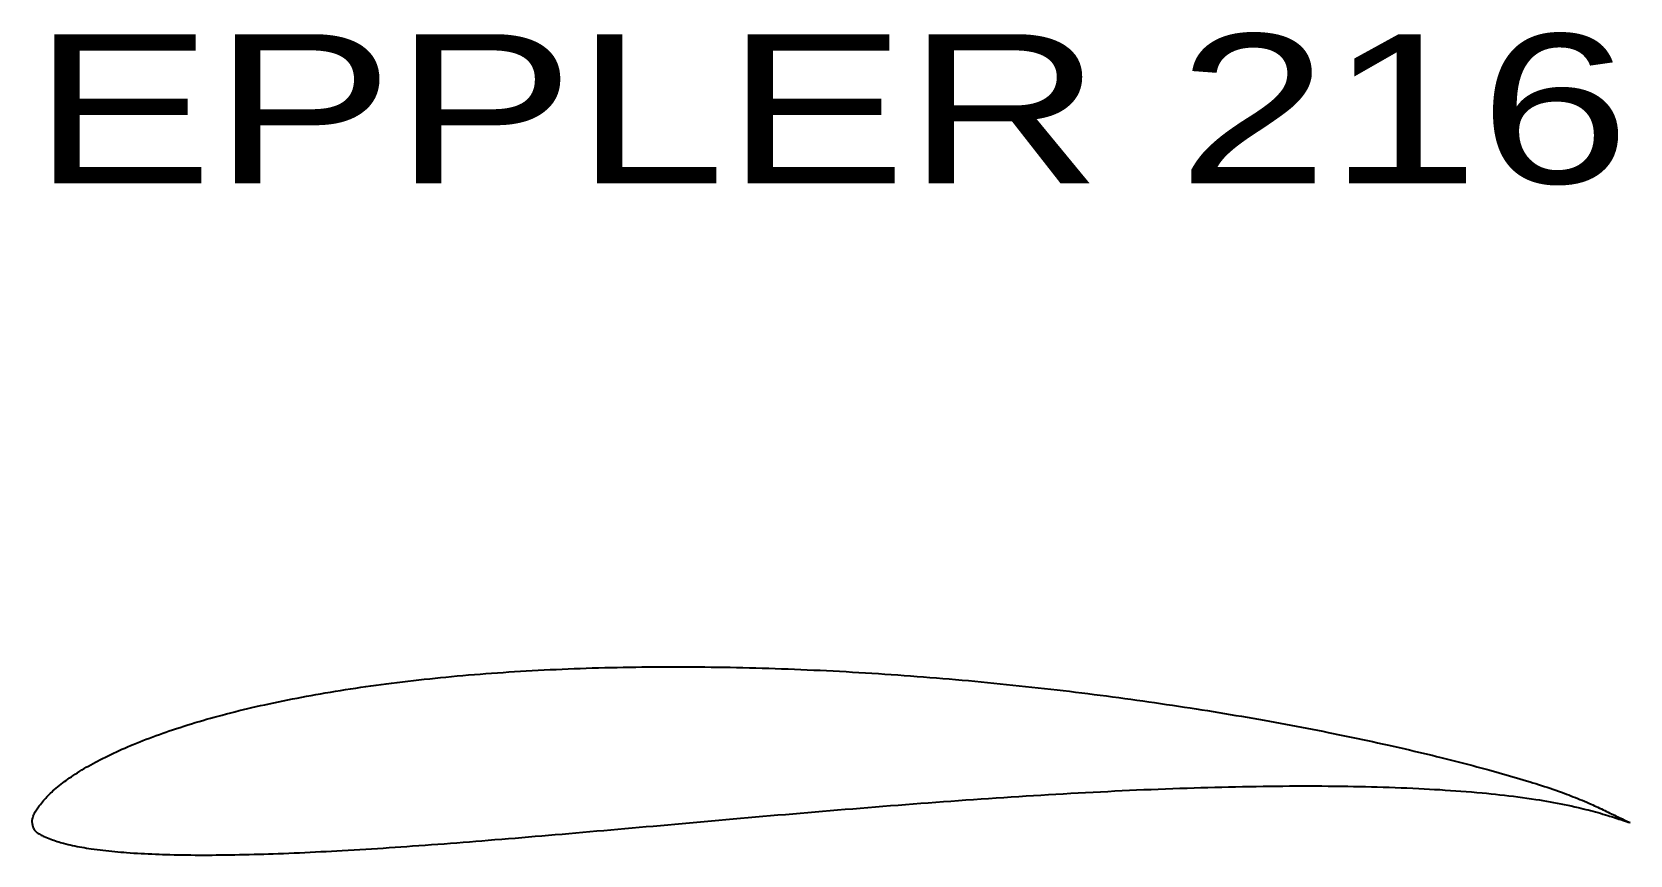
# Model space of a CAD drawing. Extents: x 0.1 to 10.1, y 0.4 to 5.5.
import ezdxf
from ezdxf.enums import TextEntityAlignment as Align

# ---------------------------------------------------------------- set-up
doc = ezdxf.new("R2010")
doc.units = 0
doc.layers.get('0').update_dxf_attribs({"linetype": 'CONTINUOUS'})

msp = doc.modelspace()

# ---------------------------------------------------------------- linework, layer by layer
at = {"color": 3, "linetype": 'CONTINUOUS'}
for points in [[(0.0505, 0.5947), (0.0507, 0.5967), (0.0509, 0.5987), (0.0511, 0.6007), (0.0513, 0.6027), (0.0515, 0.6046), (0.0518, 0.6066), (0.052, 0.6086), (0.0523, 0.6106), (0.0526, 0.6126), (0.0529, 0.6145), (0.0532, 0.6165), (0.0536, 0.6185), (0.0554, 0.6259), (0.0576, 0.6332), (0.0602, 0.6404), (0.0632, 0.6475), (0.0665, 0.6545), (0.0702, 0.6614), (0.0741, 0.6681), (0.0783, 0.6748), (0.0827, 0.6813), (0.0872, 0.6878), (0.0919, 0.6942), (0.0966, 0.7005), (0.1031, 0.7089), (0.1098, 0.7171), (0.1165, 0.7252), (0.1233, 0.7332), (0.1303, 0.7411), (0.1373, 0.7488), (0.1444, 0.7564), (0.1517, 0.7639), (0.159, 0.7713), (0.1664, 0.7785), (0.174, 0.7857), (0.1816, 0.7928), (0.1915, 0.8016), (0.2015, 0.8103), (0.2116, 0.8188), (0.2219, 0.8272), (0.2323, 0.8355), (0.2429, 0.8436), (0.2535, 0.8516), (0.2643, 0.8594), (0.2751, 0.8672), (0.286, 0.8748), (0.297, 0.8823), (0.3081, 0.8898), (0.3217, 0.8987), (0.3353, 0.9074), (0.3491, 0.916), (0.3629, 0.9245), (0.3768, 0.9328), (0.3907, 0.941), (0.4048, 0.9491), (0.4189, 0.957), (0.433, 0.9648), (0.4473, 0.9726), (0.4616, 0.9802), (0.4759, 0.9877), (0.4929, 0.9964), (0.5099, 1.0049), (0.5271, 1.0134), (0.5442, 1.0217), (0.5615, 1.0299), (0.5788, 1.0379), (0.5962, 1.0458), (0.6136, 1.0537), (0.6311, 1.0614), (0.6486, 1.0689), (0.6662, 1.0764), (0.6838, 1.0838), (0.7041, 1.0921), (0.7245, 1.1003), (0.7449, 1.1084), (0.7654, 1.1163), (0.7859, 1.1241), (0.8065, 1.1318), (0.8271, 1.1394), (0.8478, 1.1468), (0.8685, 1.1542), (0.8892, 1.1614), (0.91, 1.1685), (0.9308, 1.1756), (0.9543, 1.1833), (0.9778, 1.191), (1.0013, 1.1985), (1.0249, 1.206), (1.0486, 1.2133), (1.0722, 1.2204), (1.0959, 1.2275), (1.1197, 1.2345), (1.1434, 1.2413), (1.1672, 1.248), (1.1911, 1.2546), (1.2149, 1.2612), (1.2413, 1.2682), (1.2678, 1.2752), (1.2943, 1.2821), (1.3209, 1.2888), (1.3474, 1.2954), (1.374, 1.3019), (1.4006, 1.3083), (1.4273, 1.3145), (1.4539, 1.3207), (1.4806, 1.3268), (1.5074, 1.3327), (1.5341, 1.3386), (1.5633, 1.3448), (1.5925, 1.351), (1.6218, 1.357), (1.651, 1.363), (1.6803, 1.3688), (1.7096, 1.3745), (1.739, 1.3801), (1.7683, 1.3856), (1.7977, 1.391), (1.8271, 1.3963), (1.8565, 1.4015), (1.8859, 1.4066), (1.9176, 1.4119), (1.9493, 1.4172), (1.9811, 1.4223), (2.0128, 1.4273), (2.0446, 1.4322), (2.0764, 1.437), (2.1082, 1.4417), (2.14, 1.4463), (2.1718, 1.4508), (2.2037, 1.4552), (2.2355, 1.4595), (2.2674, 1.4637), (2.3013, 1.468), (2.3353, 1.4723), (2.3692, 1.4764), (2.4032, 1.4804), (2.4372, 1.4844), (2.4712, 1.4882), (2.5052, 1.4919), (2.5392, 1.4955), (2.5733, 1.4991), (2.6073, 1.5025), (2.6413, 1.5058), (2.6754, 1.5091), (2.7113, 1.5124), (2.7472, 1.5156), (2.7831, 1.5187), (2.819, 1.5217), (2.8549, 1.5246), (2.8908, 1.5274), (2.9268, 1.5301), (2.9627, 1.5327), (2.9986, 1.5352), (3.0346, 1.5376), (3.0705, 1.5399), (3.1065, 1.5422), (3.144, 1.5444), (3.1815, 1.5465), (3.219, 1.5485), (3.2566, 1.5504), (3.2941, 1.5523), (3.3316, 1.554), (3.3692, 1.5556), (3.4067, 1.5572), (3.4443, 1.5586), (3.4818, 1.56), (3.5193, 1.5613), (3.5569, 1.5625), (3.5957, 1.5636), (3.6345, 1.5646), (3.6733, 1.5656), (3.7121, 1.5664), (3.751, 1.5672), (3.7898, 1.5679), (3.8286, 1.5685), (3.8674, 1.569), (3.9062, 1.5694), (3.9451, 1.5697), (3.9839, 1.5699), (4.0227, 1.5701), (4.0624, 1.5701), (4.1022, 1.5701), (4.1419, 1.57), (4.1817, 1.5698), (4.2214, 1.5695), (4.2611, 1.5691), (4.3009, 1.5686), (4.3406, 1.5681), (4.3803, 1.5675), (4.42, 1.5667), (4.4598, 1.5659), (4.4995, 1.5651), (4.5398, 1.5641), (4.5801, 1.563), (4.6204, 1.5619), (4.6607, 1.5606), (4.7009, 1.5593), (4.7412, 1.5579), (4.7815, 1.5565), (4.8218, 1.5549), (4.862, 1.5533), (4.9023, 1.5515), (4.9425, 1.5497), (4.9828, 1.5479), (5.0233, 1.5459), (5.0638, 1.5438), (5.1042, 1.5417), (5.1447, 1.5395), (5.1851, 1.5372), (5.2256, 1.5348), (5.266, 1.5324), (5.3065, 1.5298), (5.3469, 1.5272), (5.3874, 1.5245), (5.4278, 1.5218), (5.4682, 1.519), (5.5085, 1.5161), (5.5487, 1.5131), (5.589, 1.5101), (5.6292, 1.5069), (5.6694, 1.5037), (5.7097, 1.5005), (5.7499, 1.4971), (5.7901, 1.4937), (5.8303, 1.4903), (5.8705, 1.4867), (5.9107, 1.4831), (5.9509, 1.4794), (5.9906, 1.4756), (6.0302, 1.4718), (6.0698, 1.468), (6.1095, 1.464), (6.1491, 1.46), (6.1887, 1.4559), (6.2283, 1.4518), (6.2679, 1.4476), (6.3075, 1.4433), (6.3471, 1.4389), (6.3866, 1.4345), (6.4262, 1.43), (6.4649, 1.4255), (6.5035, 1.421), (6.5421, 1.4164), (6.5808, 1.4117), (6.6194, 1.407), (6.658, 1.4022), (6.6966, 1.3973), (6.7352, 1.3924), (6.7738, 1.3874), (6.8124, 1.3823), (6.8509, 1.3772), (6.8895, 1.372), (6.9268, 1.3669), (6.964, 1.3617), (7.0013, 1.3565), (7.0385, 1.3512), (7.0757, 1.3459), (7.1129, 1.3405), (7.1501, 1.335), (7.1873, 1.3295), (7.2245, 1.3239), (7.2617, 1.3182), (7.2988, 1.3125), (7.336, 1.3067), (7.3715, 1.3011), (7.407, 1.2954), (7.4424, 1.2897), (7.4779, 1.2839), (7.5134, 1.278), (7.5488, 1.2721), (7.5842, 1.2661), (7.6196, 1.2601), (7.655, 1.254), (7.6904, 1.2479), (7.7258, 1.2416), (7.7612, 1.2354), (7.7946, 1.2294), (7.8279, 1.2233), (7.8613, 1.2172), (7.8946, 1.2111), (7.9279, 1.2049), (7.9613, 1.1986), (7.9946, 1.1923), (8.0279, 1.1859), (8.0611, 1.1795), (8.0944, 1.173), (8.1277, 1.1664), (8.1609, 1.1598), (8.1918, 1.1535), (8.2227, 1.1473), (8.2536, 1.1409), (8.2845, 1.1345), (8.3153, 1.1281), (8.3462, 1.1216), (8.377, 1.1151), (8.4078, 1.1084), (8.4386, 1.1018), (8.4694, 1.0951)], [(8.4694, 1.0951), (8.5002, 1.0883), (8.531, 1.0815), (8.5591, 1.0752), (8.5872, 1.0688), (8.6153, 1.0624), (8.6434, 1.056), (8.6714, 1.0495), (8.6995, 1.043), (8.7275, 1.0364), (8.7555, 1.0297), (8.7836, 1.023), (8.8116, 1.0163), (8.8395, 1.0094), (8.8675, 1.0026), (8.8925, 0.9963), (8.9175, 0.9901), (8.9425, 0.9838), (8.9675, 0.9774), (8.9924, 0.971), (9.0174, 0.9646), (9.0423, 0.958), (9.0672, 0.9515), (9.0921, 0.9449), (9.117, 0.9382), (9.1418, 0.9314), (9.1667, 0.9247), (9.1883, 0.9187), (9.2099, 0.9127), (9.2314, 0.9067), (9.253, 0.9006), (9.2745, 0.8945), (9.296, 0.8883), (9.3176, 0.882), (9.339, 0.8757), (9.3605, 0.8694), (9.382, 0.8629), (9.4034, 0.8564), (9.4248, 0.8499), (9.4427, 0.8443), (9.4606, 0.8387), (9.4785, 0.833), (9.4963, 0.8273), (9.5142, 0.8215), (9.532, 0.8157), (9.5498, 0.8097), (9.5675, 0.8037), (9.5852, 0.7976), (9.6029, 0.7914), (9.6206, 0.7851), (9.6382, 0.7787), (9.6524, 0.7734), (9.6666, 0.7681), (9.6808, 0.7627), (9.695, 0.7572), (9.7091, 0.7516), (9.7232, 0.746), (9.7372, 0.7403), (9.7512, 0.7345), (9.7652, 0.7286), (9.7792, 0.7226), (9.7931, 0.7165), (9.8069, 0.7104), (9.8176, 0.7055), (9.8283, 0.7006), (9.839, 0.6956), (9.8497, 0.6906), (9.8604, 0.6856), (9.871, 0.6805), (9.8816, 0.6754), (9.8923, 0.6703), (9.9029, 0.6652), (9.9135, 0.6601), (9.9241, 0.655), (9.9347, 0.6499), (9.9443, 0.6452), (9.954, 0.6406), (9.9636, 0.636), (9.9733, 0.6314), (9.9829, 0.6268), (9.9926, 0.6222), (10.0022, 0.6176), (10.0119, 0.613), (10.0215, 0.6084), (10.0312, 0.6038), (10.0408, 0.5992), (10.0505, 0.5947)]]:
    msp.add_lwpolyline(points, dxfattribs=at)
at = {"color": 1, "linetype": 'CONTINUOUS'}
for points in [[(0.0505, 0.5947), (0.0511, 0.5913), (0.0517, 0.5879), (0.0524, 0.5845), (0.053, 0.5811), (0.0538, 0.5778), (0.0545, 0.5745), (0.0554, 0.5713), (0.0564, 0.5681), (0.0574, 0.565), (0.0586, 0.562), (0.0599, 0.559), (0.0613, 0.5562), (0.0647, 0.5506), (0.0686, 0.5454), (0.0731, 0.5405), (0.078, 0.536), (0.0834, 0.5318), (0.0891, 0.5278), (0.095, 0.524), (0.1013, 0.5205), (0.1077, 0.5172), (0.1142, 0.514), (0.1208, 0.511), (0.1274, 0.5081), (0.1377, 0.5036), (0.1479, 0.4994), (0.1581, 0.4953), (0.1682, 0.4914), (0.1782, 0.4877), (0.1882, 0.4841), (0.1982, 0.4807), (0.2082, 0.4774), (0.2182, 0.4743), (0.2282, 0.4713), (0.2383, 0.4684), (0.2484, 0.4656), (0.2624, 0.4619), (0.2764, 0.4584), (0.2906, 0.4551), (0.3048, 0.452), (0.3192, 0.449), (0.3336, 0.4461), (0.348, 0.4434), (0.3625, 0.4409), (0.3771, 0.4384), (0.3916, 0.4361), (0.4062, 0.4338), (0.4208, 0.4317), (0.4393, 0.429), (0.4579, 0.4265), (0.4764, 0.4242), (0.4949, 0.4219), (0.5134, 0.4198), (0.5319, 0.4178), (0.5504, 0.4159), (0.5688, 0.4141), (0.5874, 0.4123), (0.6059, 0.4107), (0.6244, 0.4092), (0.6429, 0.4078), (0.6654, 0.4061), (0.6879, 0.4046), (0.7104, 0.4032), (0.7329, 0.4019), (0.7554, 0.4007), (0.7779, 0.3996), (0.8005, 0.3986), (0.823, 0.3976), (0.8456, 0.3968), (0.8682, 0.396), (0.8907, 0.3954), (0.9133, 0.3948), (0.9397, 0.3941), (0.9661, 0.3936), (0.9925, 0.3931), (1.0189, 0.3928), (1.0453, 0.3925), (1.0717, 0.3923), (1.0981, 0.3922), (1.1245, 0.3921), (1.1508, 0.3922), (1.1772, 0.3923), (1.2036, 0.3924), (1.23, 0.3927), (1.2601, 0.393), (1.2901, 0.3934), (1.3202, 0.3939), (1.3502, 0.3945), (1.3803, 0.3951), (1.4103, 0.3958), (1.4404, 0.3966), (1.4704, 0.3975), (1.5005, 0.3984), (1.5305, 0.3994), (1.5606, 0.4004), (1.5906, 0.4015), (1.6241, 0.4027), (1.6576, 0.4041), (1.6911, 0.4054), (1.7246, 0.4069), (1.7581, 0.4084), (1.7916, 0.41), (1.8251, 0.4116), (1.8586, 0.4133), (1.8921, 0.415), (1.9255, 0.4168), (1.959, 0.4186), (1.9925, 0.4205), (2.0292, 0.4226), (2.0658, 0.4247), (2.1025, 0.4269), (2.1391, 0.4291), (2.1758, 0.4314), (2.2124, 0.4338), (2.249, 0.4361), (2.2857, 0.4386), (2.3223, 0.441), (2.3589, 0.4435), (2.3956, 0.4461), (2.4322, 0.4487), (2.4717, 0.4515), (2.5112, 0.4543), (2.5507, 0.4572), (2.5901, 0.4602), (2.6296, 0.4632), (2.6691, 0.4662), (2.7086, 0.4692), (2.748, 0.4723), (2.7875, 0.4754), (2.827, 0.4785), (2.8664, 0.4817), (2.9059, 0.4849), (2.9479, 0.4883), (2.9898, 0.4917), (3.0318, 0.4952), (3.0737, 0.4986), (3.1157, 0.5021), (3.1576, 0.5057), (3.1996, 0.5092), (3.2415, 0.5128), (3.2835, 0.5163), (3.3254, 0.5199), (3.3674, 0.5235), (3.4093, 0.5272), (3.4533, 0.531), (3.4973, 0.5348), (3.5413, 0.5386), (3.5853, 0.5425), (3.6293, 0.5464), (3.6733, 0.5502), (3.7173, 0.5541), (3.7613, 0.558), (3.8053, 0.5619), (3.8493, 0.5658), (3.8933, 0.5697), (3.9373, 0.5737), (3.9829, 0.5777), (4.0285, 0.5818), (4.0741, 0.5859), (4.1197, 0.5899), (4.1653, 0.594), (4.2109, 0.598), (4.2566, 0.6021), (4.3022, 0.6061), (4.3478, 0.6102), (4.3934, 0.6142), (4.439, 0.6182), (4.4846, 0.6223), (4.5313, 0.6264), (4.578, 0.6304), (4.6247, 0.6345), (4.6714, 0.6386), (4.7181, 0.6426), (4.7648, 0.6466), (4.8115, 0.6506), (4.8582, 0.6546), (4.9049, 0.6586), (4.9516, 0.6625), (4.9983, 0.6664), (5.045, 0.6704), (5.0922, 0.6743), (5.1395, 0.6782), (5.1867, 0.6821), (5.2339, 0.686), (5.2812, 0.6898), (5.3284, 0.6936), (5.3757, 0.6974), (5.4229, 0.7011), (5.4701, 0.7048), (5.5174, 0.7085), (5.5646, 0.7122), (5.6119, 0.7158), (5.6591, 0.7193), (5.7063, 0.7228), (5.7535, 0.7263), (5.8007, 0.7298), (5.8479, 0.7332), (5.8951, 0.7365), (5.9423, 0.7398), (5.9895, 0.7431), (6.0367, 0.7463), (6.084, 0.7495), (6.1312, 0.7527), (6.1784, 0.7558), (6.2249, 0.7588), (6.2714, 0.7617), (6.3179, 0.7646), (6.3645, 0.7675), (6.411, 0.7703), (6.4575, 0.773), (6.504, 0.7757), (6.5506, 0.7784), (6.5971, 0.781), (6.6436, 0.7835), (6.6902, 0.786), (6.7367, 0.7884), (6.7819, 0.7906), (6.8271, 0.7929), (6.8723, 0.795), (6.9175, 0.7971), (6.9627, 0.7991), (7.0079, 0.8011), (7.0531, 0.803), (7.0983, 0.8048), (7.1435, 0.8065), (7.1888, 0.8082), (7.234, 0.8098), (7.2792, 0.8114), (7.3224, 0.8128), (7.3656, 0.8141), (7.4088, 0.8153), (7.452, 0.8165), (7.4952, 0.8176), (7.5384, 0.8186), (7.5816, 0.8196), (7.6248, 0.8204), (7.668, 0.8212), (7.7112, 0.8219), (7.7544, 0.8225), (7.7976, 0.8231), (7.8381, 0.8235), (7.8786, 0.8238), (7.9191, 0.8241), (7.9596, 0.8242), (8.0001, 0.8243), (8.0406, 0.8243), (8.0811, 0.8242), (8.1216, 0.8241), (8.1621, 0.8238), (8.2026, 0.8234), (8.2431, 0.8229), (8.2836, 0.8224), (8.3207, 0.8217), (8.3578, 0.821), (8.3949, 0.8202), (8.432, 0.8193), (8.4691, 0.8183), (8.5062, 0.8172), (8.5433, 0.816), (8.5804, 0.8147), (8.6175, 0.8133), (8.6546, 0.8118), (8.6916, 0.8101), (8.7287, 0.8084), (8.7617, 0.8067), (8.7947, 0.8049), (8.8277, 0.8031), (8.8607, 0.8011), (8.8936, 0.799), (8.9266, 0.7968), (8.9596, 0.7945), (8.9925, 0.792), (9.0254, 0.7895), (9.0584, 0.7868), (9.0913, 0.7839), (9.1242, 0.781), (9.1524, 0.7783), (9.1805, 0.7755), (9.2086, 0.7726), (9.2367, 0.7696), (9.2648, 0.7665), (9.2929, 0.7632), (9.321, 0.7598), (9.349, 0.7562), (9.3771, 0.7525), (9.4051, 0.7486), (9.433, 0.7445), (9.461, 0.7403), (9.4833, 0.7367), (9.5056, 0.7331), (9.5278, 0.7293), (9.55, 0.7254), (9.5722, 0.7214), (9.5944, 0.7172), (9.6165, 0.7129), (9.6387, 0.7085), (9.6607, 0.7039), (9.6828, 0.6991)], [(9.6828, 0.6991), (9.7048, 0.6942), (9.7268, 0.6892), (9.7423, 0.6855), (9.7578, 0.6817), (9.7732, 0.6779), (9.7887, 0.674), (9.8041, 0.6699), (9.8195, 0.6659), (9.8348, 0.6617), (9.8502, 0.6574), (9.8655, 0.6531), (9.8808, 0.6487), (9.8961, 0.6442), (9.9113, 0.6396), (9.923, 0.636), (9.9346, 0.6324), (9.9462, 0.6287), (9.9578, 0.625), (9.9694, 0.6213), (9.981, 0.6175), (9.9926, 0.6138), (10.0042, 0.61), (10.0158, 0.6062), (10.0274, 0.6023), (10.0389, 0.5985), (10.0505, 0.5947)]]:
    msp.add_lwpolyline(points, dxfattribs=at)

# ---------------------------------------------------------------- texts
at = {"color": 7}
msp.add_text('EPPLER 216', height=0.9333, dxfattribs=at).set_placement((0.0505, 4.5947), (10.0505, 4.5947), align=Align.FIT)

doc.saveas('drawing.dxf')
